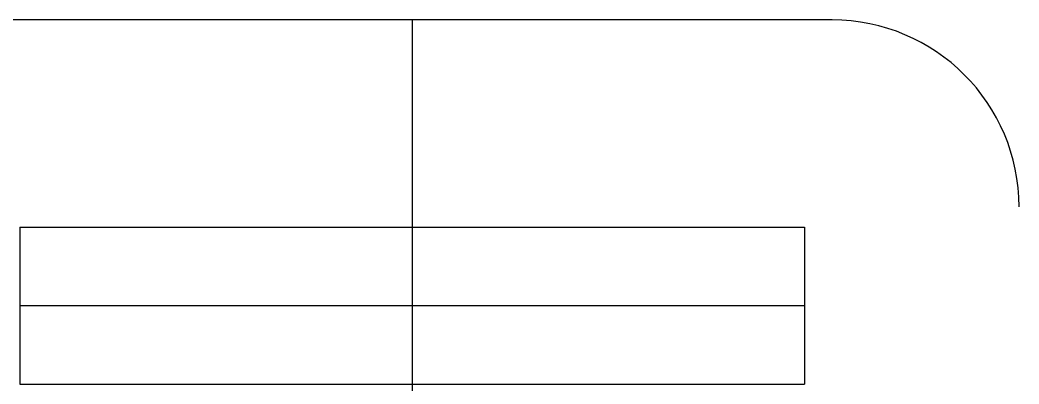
# Model space of a CAD drawing. Header units: inches. Extents: x -0.39 to 0.61, y 9.63 to 10.
import ezdxf

# ---------------------------------------------------------------- set-up
doc = ezdxf.new("R2010")
doc.units = ezdxf.units.IN
doc.header["$MEASUREMENT"] = 0
doc.layers.get('0').update_dxf_attribs({"lineweight": 25})

msp = doc.modelspace()

# ---------------------------------------------------------------- linework, layer by layer
for p, q in [((-0.3937, 9.79225), (-0.3937, 9.63475)), ((-0.3937, 9.79225), (0.3937, 9.79225)), ((0.3937, 9.79225), (0.3937, 9.63475)), ((-0.3937, 9.7135), (0.3937, 9.7135)), ((-0.3937, 9.63475), (0.3937, 9.63475))]:
    msp.add_line(p, q)
for p, direction in [((0, 10), (0, -1)), ((0.4215, 10), (-1, 0))]:
    msp.add_ray(p, direction)
msp.add_arc((0.4215, 9.8125), 0.1875, 0, 90)

doc.saveas('drawing.dxf')
